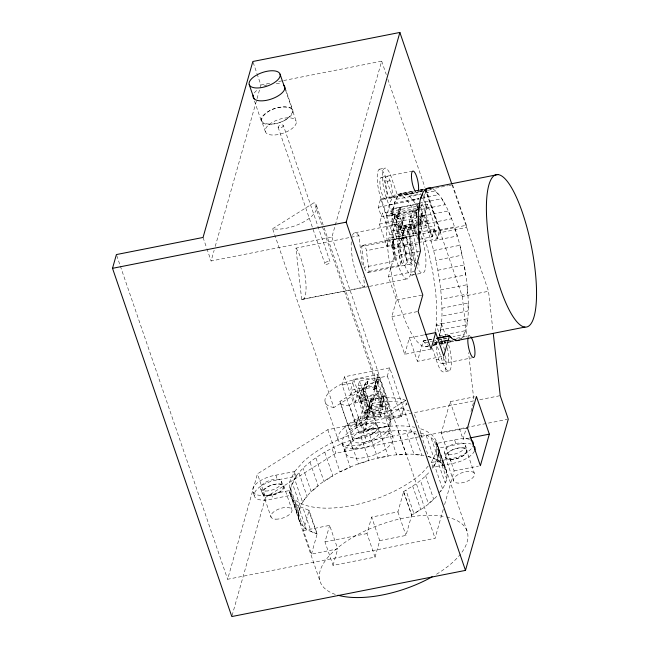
<?xml version="1.0" encoding="UTF-8"?>
<svg xmlns="http://www.w3.org/2000/svg" width="649" height="649" viewBox="0 0 649 649"><rect width="100%" height="100%" fill="white"/><g stroke="black" fill="none" stroke-linecap="round" stroke-linejoin="round"><path stroke-width="0.49" stroke-dasharray="3.25 2.43" d="M435.025 331.688L436.144 325.814L436.712 310.327A77.669 20.427 78.8 0 0 419.327 223.256M392.418 215.371L394.697 202.472L397.869 196.428L392.321 180.308A19.421 5.103 78.8 0 0 383.161 170.371A19.421 5.103 78.8 0 0 386.569 198.351L392.418 215.371L387.169 216.409L381.32 199.381A19.421 5.103 78.8 0 1 377.913 171.409A19.421 5.103 78.8 0 1 387.064 181.339L392.621 197.458L397.869 196.428M439.154 336.515L441.434 323.616L436.185 324.654L440.671 337.756M352.796 439.892L339.938 401.455L356.763 390.893L358.418 390.674A13.872 6.141 -18.9 0 1 366.279 393.732L379.178 431.382A13.872 6.141 -18.9 0 1 360.657 442.951A13.872 6.141 -18.9 0 1 358.126 432.583A13.872 6.141 -18.9 0 1 379.178 431.382M366.434 419.124L349.608 429.695L349.649 428.786A13.872 6.141 -18.9 0 1 364.762 419.343L366.434 419.124L356.763 390.893M366.247 394.519L349.422 405.09L359.1 433.321L360.763 433.11A13.872 6.141 -18.9 0 0 375.885 423.659L366.279 393.732M405.722 225.008A55.481 14.586 78.8 0 1 414.841 266.333L406.379 259.381L405.341 252.364L401.853 238.84L405.722 225.008L409.917 224.181A55.481 14.586 78.8 0 1 417.851 256.736M418.621 262.026A55.481 14.586 78.8 0 1 419.043 265.506L410.582 258.553L409.535 251.528L406.055 238.005L409.917 224.181M283.67 80.525L381.677 61.168L331.89 237.128L211.112 260.987L214.138 250.295M215.233 246.409L256.777 99.605M257.053 98.632L260.898 85.019L257.353 74.667M286.59 119.01L286.16 119.286M443.235 509.416L435.057 538.305L227.637 579.273L257.458 473.884L327.81 429.695L473.965 400.831L468.57 352.658M232.082 615.585L265.522 497.41L257.458 473.884M417.615 209.538L381.458 216.677L378.237 207.266L380.565 199.016L414.768 192.266M416.528 227.84L401.358 230.833L402.972 235.546L400.871 242.969L386.772 245.752L379.357 224.1L382.472 213.107L419.603 205.774M342.185 385.019L352.683 382.942L366.726 423.927L356.228 426.004L342.185 385.019L344.522 376.769L389.684 367.845L411.782 432.364L418.216 434.83M400.871 242.969L390.779 213.472L392.101 208.8L420.106 203.267M303.391 530.566L329.651 525.382L337.707 548.908L311.455 554.092L303.391 530.566L309.111 510.357L299.27 506.431A77.669 34.397 -18.9 0 1 319.551 455.314A77.669 34.397 -18.9 0 1 415.944 431.918M403.013 235.96L398.819 223.727L400.449 217.95L404.643 230.184L403.013 235.96L396.442 237.258L392.256 225.025L394.9 215.671L418.532 211.006M386.772 245.752L389.887 234.76L382.472 213.107M396.774 217.107L399.492 207.477L400.279 207.323L400.928 209.205L398.202 218.835L397.415 218.989L396.774 217.107L397.561 216.944L400.279 207.323M379.357 224.1L393.456 221.317L395.557 213.894L397.172 218.599L395.533 224.376L399.727 236.609L401.358 230.833M397.415 218.989L400.141 209.359L399.492 207.477M354.914 403.005L357.015 395.582L362.272 394.543L360.633 400.311L374.286 397.618L375.925 391.842L381.174 390.803L379.073 398.226L354.914 403.005L350.582 390.365L353.697 379.365L377.856 374.595L391.655 414.881L388.54 425.874L364.381 430.652L367.496 419.652L353.697 379.365M417.502 242.718L392.101 247.74L394.43 239.489L380.565 199.016M392.101 208.8L398.226 226.679L396.904 231.352L426.839 225.438L428.162 220.765L422.037 202.886L420.714 207.558L426.839 225.438M395.979 238.905L399.094 227.913L394.9 215.671M399.995 226.517L402.721 216.896L403.508 216.734L404.149 218.616L401.431 228.245L400.644 228.399L399.995 226.517L400.782 226.363L403.508 216.734M400.644 228.399L403.362 218.778L402.721 216.896M431.033 349.097L404.708 354.297L391.809 316.655L396.474 300.154L388.418 276.628L394.178 256.25L393.27 250.125A77.669 20.419 78.8 0 1 417.883 207.858M358.151 385.822L359.481 381.15L379.43 377.207L388.621 404.027L387.299 408.708L367.342 412.642L358.151 385.822L378.107 381.88M311.455 554.092L317.166 533.892L309.111 510.357M359.157 399.021L362.272 388.021L369.524 409.203L366.417 420.195M413.51 233.883L409.324 221.65L410.955 215.874L415.149 228.115L413.51 233.883L420.073 232.585L419.432 230.703M392.101 247.74L388.873 238.329L434.611 229.292L432.51 236.723L417.94 239.595L410.525 217.942L412.626 210.519L414.232 215.225L412.602 221.001L416.796 233.234M363.051 391.177L365.776 381.555L367.878 381.141L365.395 391.469L363.294 391.882L363.051 391.177L365.152 390.763L367.878 381.141M363.294 391.882L365.776 381.555M361.639 403.256L363.278 397.48L376.931 394.787L375.292 400.555L361.639 403.256L359.627 397.375L373.28 394.673L375.925 385.328L350.582 390.365M417.834 207.493L416.204 213.27L416.845 215.152L416.058 215.306L415.417 213.424L418.134 203.802M356.228 426.004L358.564 417.753L344.935 426.312L352.991 449.846L366.62 441.288L411.782 432.364M416.058 215.306L417.688 209.53M403.629 491.691L411.693 515.217L403.629 491.691L397.91 511.891L371.658 517.083L379.722 540.609L375.049 557.11L333.042 565.401L324.979 541.874L329.651 525.382M416.853 223.175L415.887 220.352L416.942 216.612M389.684 367.845L387.348 376.096L376.842 378.172L390.885 419.157L388.783 426.58L364.624 431.358L360.154 418.297L362.256 410.874L367.504 409.835L362.272 394.543M432.51 236.723L425.095 215.07L427.196 207.648L423.975 198.229L426.085 190.774M375.925 385.328L383.178 406.501L380.533 415.855L366.88 418.548L364.868 412.667L366.498 406.891L380.152 404.197M419.457 219.946L421.363 213.213L422.15 213.059L422.791 214.941L420.073 224.562L419.286 224.716L422.004 215.095L421.363 213.213M422.15 213.059L419.424 222.68L420.073 224.562M365.874 415.611L367.504 409.835M373.8 389.806L376.282 379.478L378.383 379.065L378.618 379.77L376.517 380.184L373.8 389.806L375.901 389.392L379.43 377.207M338.007 439.503A27.737 12.282 -18.9 0 1 368.267 417.185L366.977 413.421L370.871 399.67A55.481 24.573 -18.9 0 1 405.722 400.392L407.012 404.157L385.693 417.542A27.737 12.282 -18.9 0 1 374.14 440.241A27.737 12.282 -18.9 0 1 338.007 439.503L325.108 401.853M377.856 374.595L374.741 385.595L379.073 398.226M367.342 412.642L371.496 398.259L373.597 397.845L371.123 408.172L369.021 408.586L368.778 407.88M369.021 408.586L371.496 398.259M427.423 204.224L424.308 215.225L431.723 236.877L434.838 225.876L427.423 204.224L420.576 205.579M375.901 389.392L378.383 379.065M419.514 234.029L420.041 232.172L418.751 228.407M419.611 234.24L422.718 223.24L419.497 213.829M373.597 397.845L371.123 408.172M370.871 399.67L372.161 403.435L368.267 417.185L374.927 416.309L380.874 416.431L385.693 417.542M364.624 431.358L366.726 423.927M333.042 565.401L337.707 548.908M382.001 396.182L379.519 406.517L381.62 406.104L384.346 396.474L384.103 395.768L382.001 396.182L382.245 396.888L378.521 409.973L380.533 415.855M384.103 395.768L381.62 406.104M379.527 412.91L381.158 407.134L375.925 391.842M388.783 426.58L384.313 413.527L386.415 406.096L381.158 407.134M404.708 354.297L409.373 337.805L424 334.916M418.483 242.523L437.84 238.702L440.168 230.452L426.304 189.987M375.049 557.11L366.993 533.575L371.658 517.083M390.885 419.157L401.39 417.08L403.727 408.838L409.235 410.947M441.815 356.52L417.437 361.331L423.197 340.96L431.974 339.224M379.722 540.609L405.974 535.425L411.693 515.217M444.597 504.606L454.13 470.906L441.215 433.216L450.155 401.626L474.468 396.823M468.903 438.172L463.07 439.324L466.339 427.772M470.963 411.417L473.965 400.831M361.68 246.458L361.98 245.809A13.872 3.651 78.8 0 1 366.198 249.208L369.078 271.412L367.918 272.556L365.728 270.795L364.008 267.258L361.68 246.458L393.189 240.227L395.517 261.036L364.008 267.258M393.189 240.227L392.491 243.164A13.872 3.651 78.8 0 0 394.957 259.632L395.517 261.036M296.26 476.22L290.793 487.415L291.028 495.276L273.002 498.797A19.421 8.599 -18.9 0 1 254.254 493.824A19.421 8.599 -18.9 0 1 277.237 479.952L296.26 476.22L294.654 471.515L303.408 461.577A77.669 34.397 -18.9 0 1 414.8 427.293M369.078 271.412L400.587 265.19C402.494 258.359 400.49 250.928 398.259 244.381L366.75 250.603M298.856 510.941L300.592 507.145L292.529 483.619M291.028 495.276L289.413 490.571L271.387 494.092A19.421 8.599 -18.9 0 1 252.639 489.119A19.421 8.599 -18.9 0 1 275.622 475.246L294.654 471.515L289.186 482.694L289.454 492.007L320.087 581.415M448.735 345.025A19.421 5.103 78.8 0 1 450.26 369.662A19.421 5.103 78.8 0 1 441.539 358.678L435.982 342.558L437.345 339.971M461.658 338.478L461.95 338.048L457.074 339.005M428.21 466.071L422.588 472.456A77.669 34.397 -18.9 0 1 344.773 506.772A77.669 34.397 -18.9 0 1 289.454 492.007M474.524 450.909A19.421 8.599 -18.9 0 1 451.972 463.508L432.948 467.231L431.334 462.526L436.809 451.331L436.542 442.026A77.669 34.397 -18.9 0 0 418.654 428.21M432.948 467.231L438.424 456.036L438.197 448.175L456.223 444.662A19.421 8.599 -18.9 0 1 471.069 444.07M438.967 493.078L442.44 488.397L434.376 464.871M372.283 433.954L374.741 432.153M272.629 228.708L314.14 202.642L314.903 203.096A27.737 12.282 -18.9 0 1 306.036 220.522A27.737 12.282 -18.9 0 1 273.724 228.967L272.629 228.708L333.886 407.531L375.398 381.458L314.14 202.642M405.722 400.392L384.403 413.778L379.584 412.667L373.637 412.545L366.977 413.421M359.1 433.321L375.925 422.759M265.522 497.41L335.874 453.229L507.291 419.368M403.418 491.731L415.701 484.13A77.669 34.397 -18.9 0 0 430.019 471.255M411.482 515.257L423.765 507.656A77.669 34.397 -18.9 0 0 438.075 494.781M260.898 85.019L270.803 83.064M278.721 81.506L282.68 80.719M379.446 169.202L384.695 168.164M381.644 177.291L412.05 171.231M387.064 181.339L392.321 180.308M402.826 193.191L415.506 190.684M416.48 190.49L419.408 189.914M420.382 189.719L423.31 189.143M398.21 194.246L423.894 189.175M400.668 194.384L413.308 191.885M419.149 190.733L423.034 189.962M419.652 191.301L422.588 190.717M430.198 189.216L447.696 185.76M448.67 185.565L451.59 184.989M398.235 195.73L414.768 192.469M419.627 191.504L422.548 190.928M406.087 194.578L414.841 192.85M419.7 191.893L422.621 191.317M427.48 190.352L432.339 189.394L429.719 188.023M381.401 199.576L386.65 198.537M385.287 199.056A11.098 2.921 78.8 0 0 385.222 183.286A11.098 2.921 78.8 0 0 379.884 182.182A11.098 2.921 78.8 0 0 385.287 199.056L390.536 198.018M390.73 198.034A11.098 2.921 78.8 0 0 390.276 181.639A11.098 2.921 78.8 0 0 385.149 181.736A11.098 2.921 78.8 0 0 390.73 198.034L416.082 193.029M409.048 196.128L420.714 193.824M425.582 192.858L435.301 190.936L438.497 194.692L422.937 197.767M396.361 199.308L420.739 194.489M394.568 203.161L418.946 198.343M412.245 199.884L419.051 198.537M389.189 204.873L394.438 203.843M378.237 207.266L419.278 199.162M420.252 198.967L423.975 198.229M415.457 203.916L418.386 203.34M419.359 203.145L441.782 198.716L445.044 204.727L420.666 209.546M393.456 209.01L417.761 204.208M400.141 209.359L400.928 209.205M390.779 213.472L420.714 207.558M418.589 209.343L427.196 207.648M392.426 215.103L416.739 210.3M417.153 212.572L394.511 217.05L398.705 229.284L422.329 224.619L419.432 216.141M415.417 213.424L416.204 213.27M397.172 218.599L414.232 215.225M403.362 218.778L404.149 218.616M422.004 215.095L422.791 214.941M410.525 217.942L425.095 215.07M421.972 216.174L448.297 210.974L451.396 218.827L425.071 224.035M392.142 222.834L416.52 218.015M392.256 225.025L398.819 223.727M409.324 221.65L415.887 220.352M355.092 232.723L397.107 224.424M398.226 226.679L418.508 222.672M419.473 222.485L428.162 220.765M402.867 226.079L413.372 224.002M368.535 286.558L301.68 299.465L295.936 248.137L350.087 237.437M351.068 237.242L358.946 235.692L362.215 264.873M399.094 227.913L418.783 224.019M419.765 223.824L422.718 223.24M391.955 230.752L417.315 225.747M389.887 234.76L434.838 225.876M428.137 232.066L454.47 226.866L457.196 236.025L430.871 241.233M362.848 245.306L404.854 237.007M392.523 239.838L417.81 234.841M394.43 239.489L466.428 225.268L466.663 227.418L440.411 232.602L440.168 230.452M401.853 238.84L406.055 238.005M403.783 245.314L407.986 244.486A27.737 7.293 78.8 0 0 393.529 230.89A27.737 7.293 78.8 0 0 403.573 276.425A27.737 7.293 78.8 0 0 409.535 251.528L405.341 252.364M393.189 249.046L417.502 244.243M394.178 256.25L420.511 251.049M433.548 250.514L459.8 245.33L460.117 246.409L461.974 255.171L435.722 260.363M406.379 259.381L410.582 258.553M367.918 272.556L409.925 264.257A13.872 3.651 78.8 0 0 409.316 243.708A13.872 3.651 78.8 0 0 402.932 243.935A13.872 3.651 78.8 0 0 409.925 264.257M388.418 276.628L414.743 271.428M411.928 275.127L422.434 273.059M437.815 270.252L464.149 265.052L465.617 274.908L439.284 280.108M301.68 299.465L364.689 287.02L363.562 276.953M369.524 286.363L407.174 278.924M440.671 289.933L466.996 284.733L467.661 293.932L441.328 299.14M396.474 300.154L422.807 294.954M425.257 188.372L462.283 296.455L488.543 291.271L493.029 331.412M391.809 316.655L418.134 311.455M441.896 308.226L468.156 303.034L467.97 310.936L441.709 316.12M441.425 323.883L467.686 318.691L466.663 324.784L440.403 329.968M439.284 335.825L465.544 330.641L463.751 334.486L453.059 336.604M423.172 341.049L431.926 339.322M437.499 339.678L448.191 337.561M424.811 342.85L431.642 341.504M432.615 341.309L447.242 338.421M442.886 340.985L448.727 339.833M456.507 338.291L469.146 335.793M440.152 341.552L442.772 341.033M434.23 342.907L435.982 342.558M440.996 338.689L441.953 341.496L447.202 340.457L446.244 337.65M433.621 343.24L439.47 342.088M440.444 341.893L451.169 339.776M435.625 343.248L437.572 342.859M438.546 342.672L446.35 341.131M447.323 340.936L452.199 339.971M433.191 344.595L438.067 343.629M439.04 343.443L445.863 342.088M449.765 341.317L452.694 340.741M425.144 346.801L428.105 346.217M433.045 345.244L438.489 344.1M438.975 344.075L446.293 342.558M447.266 342.372L453.789 341.147M432.98 345.406L437.856 344.441M441.758 343.67L448.581 342.323M449.554 342.128L453.456 341.358M432.364 348.335L436.282 359.716L441.539 358.678M442.253 363.691L471.701 357.899M366.02 382.261L368.121 381.847M436.282 359.716A19.421 5.103 78.8 0 0 443.908 371.861L449.157 370.822M373.556 389.1L375.657 388.686M371.739 398.965L373.84 398.551M382.245 396.888L384.346 396.474M388.621 404.027L368.664 407.97L359.481 381.15M369.524 409.203L383.178 406.501M364.868 412.667L378.521 409.973M360.154 418.297L384.313 413.527M367.496 419.652L391.655 414.881M479.798 399.679L500.217 395.639M366.482 423.221L355.985 425.298L358.321 417.047L403.483 408.132L401.147 416.374L390.641 418.451M441.215 433.216L467.475 428.032M431.334 462.526L450.365 458.794A19.421 8.599 -18.9 0 0 472.91 446.204M454.13 470.906L478.443 466.104M324.979 541.874L366.993 533.575M436.144 325.814L441.393 324.792M469.462 439.365A19.421 8.599 -18.9 0 0 454.608 439.957L436.582 443.47L446.212 470.257L446.293 473.129L438.237 449.603M349.422 405.09L347.767 405.301A13.872 6.141 -18.9 0 1 339.906 402.25M333.886 407.531L330.163 406.672A27.737 12.282 -18.9 0 1 335.663 387.234A27.737 12.282 -18.9 0 1 372.794 379.9L375.398 381.458M419.14 435.179L421.899 436.233L413.835 412.707M317.166 533.892L307.326 529.957A77.669 34.397 -18.9 0 1 327.607 478.84A77.669 34.397 -18.9 0 1 424.008 455.444M364.689 287.02L363.075 286.331A27.737 7.293 78.8 0 1 351.271 241.655M358.946 235.692L357.177 233.616A27.737 7.293 78.8 0 0 352.066 236.439M423.197 340.96L425.184 343.289A77.669 20.419 78.8 0 0 428.624 345.357M295.936 248.137L296.455 248.745A27.737 7.293 78.8 0 1 305.565 279.338A27.737 7.293 78.8 0 1 302.15 299.668M299.132 520.238L300.089 521.626L292.034 498.099M441.953 341.496L442.034 341.682A19.421 5.103 78.8 0 1 444.695 350.906M261.579 120.779L263.332 123.059C273.627 126.279 288.643 121.858 292.837 111.368L292.318 109.527L290.76 108.099C280.441 104.878 265.49 109.3 261.255 119.789L265.336 131.609M285.633 90.373L296.179 121.233A16.274 7.204 -18.9 0 1 274.9 134.976A16.274 7.204 -18.9 0 1 271.193 123.05A16.274 7.204 -18.9 0 1 296.179 121.233M452.564 184.795L466.428 225.268M452.093 184.868L488.543 291.271M381.677 61.168L386.269 74.554M387.907 79.34L424.933 187.415M434.611 229.292L437.84 238.702M426.409 207.802L423.18 198.391L425.517 190.141L439.381 230.606L437.045 238.856L433.824 229.454M441.434 323.616L445.92 336.717M397.561 216.944L398.202 218.835M400.782 226.363L401.431 228.245M465.341 445.141L466.956 449.846M450.155 401.626L463.07 439.324M466.477 450.284A11.098 4.916 -18.9 0 1 451.712 459.557A11.098 4.916 -18.9 0 1 449.603 451.29A11.098 4.916 -18.9 0 1 466.477 450.284L474.541 473.811A11.098 4.916 -18.9 0 1 459.768 483.091A11.098 4.916 -18.9 0 1 457.667 474.817A11.098 4.916 -18.9 0 1 474.541 473.811M454.608 439.957L456.223 444.662M409.373 337.805L417.437 361.331M450.122 458.819L451.736 463.524M444.443 452.588L446.058 457.294M445.384 457.139L453.44 480.666M436.542 442.026L467.166 531.434M436.964 443.957L445.019 467.491M434.554 441.555L442.618 465.082L440.922 462.656L439.3 461.772L431.236 438.237M438.383 454.616L446.439 478.143L446.488 479.57L445.06 482.669L437.004 459.143M436.258 452.548L437.872 457.253M426.223 435.52L434.286 459.054L430.993 457.269L428.624 456.791L420.568 433.264M413.794 431.901L421.858 455.428L414.094 454.47L406.039 430.936M425.598 475.579L433.654 499.105L428.381 503.665L420.325 480.138M387.348 376.096L401.39 417.08M285.13 87.85L292.861 110.435A16.647 7.374 -18.9 0 1 270.714 124.348A16.647 7.374 -18.9 0 1 267.558 111.944A16.647 7.374 -18.9 0 1 292.861 110.435M331.89 237.128L435.057 538.305M398.088 430.928L406.152 454.462L396.717 454.957L388.662 431.423M376.282 379.478L376.517 380.184M412.659 486.012L420.722 509.538L413.981 513.708L405.925 490.182M316.59 205.895L323.81 226.972M324.135 227.929L390.747 422.361M389.733 427.894A24.962 11.057 -18.9 0 1 356.504 448.767A24.962 11.057 -18.9 0 1 351.766 430.157A24.962 11.057 -18.9 0 1 389.733 427.894L392.953 437.312A24.962 11.057 -18.9 0 1 359.724 458.178A24.962 11.057 -18.9 0 1 354.987 439.568A24.962 11.057 -18.9 0 1 392.953 437.312M283.394 125.565A2.774 1.225 -18.9 0 1 279.703 127.885A2.774 1.225 -18.9 0 1 279.175 125.817A2.774 1.225 -18.9 0 1 283.394 125.565L330.122 261.969A2.774 1.225 -18.9 0 1 326.431 264.289A2.774 1.225 -18.9 0 1 325.903 262.22A2.774 1.225 -18.9 0 1 330.122 261.969M379.584 412.667L380.874 416.431M373.28 394.673L375.292 400.555M278.121 127.277L324.849 263.681M373.637 412.545L374.927 416.309M380.127 432.68L388.183 456.206L377.71 458.218L369.646 434.684M253.167 62.434L257.036 73.726M365.152 390.763L365.395 391.469M397.91 511.891L405.974 535.425M254.449 100.952L261.223 120.722M344.522 376.769L366.62 441.288M361.087 437.053L369.143 460.579L358.378 464.011L350.314 440.484M339.938 401.455L349.608 429.695M342.266 443.316L345.487 452.734M342.234 443.77L350.29 467.296L340.052 471.945L331.988 448.418M327.81 429.695L335.874 453.229M324.841 452.402L332.905 475.928L323.981 481.453L315.917 457.926M310.108 462.38L318.172 485.906L311.252 491.885L303.188 468.351M299.067 473.032L307.131 496.558L303.61 500.557L302.702 502.537L294.638 479.011M308.656 510.179L316.72 533.705L314.351 533.235L311.049 531.442L302.994 507.916M298.11 505.271L306.166 528.797L304.413 527.848L302.596 525.228L294.532 501.701M290.849 489.143L298.905 512.678M290.971 493.402L299.035 516.937M203.048 237.461L206.593 247.813M206.917 248.754L211.112 260.987M292.35 499.519L300.414 523.045M283.718 485.809L291.774 509.335M281.382 481.12L282.996 485.825M275.866 475.23L277.472 479.936M271.387 494.092L273.002 498.797M263.048 493.727L271.112 517.261M260.817 489.216L262.431 493.921M253.224 492.453L254.838 497.158M116.731 255.536L120.008 265.108M120.341 266.066L227.637 579.273M293.94 472.318L295.546 477.031M404.124 244.924L406.379 255.341M462.283 296.455L466.777 336.596M398.259 244.381L400.587 265.19M418.354 208.718A77.669 20.419 78.8 0 1 439.495 335.371M437.264 341.058A77.669 20.419 78.8 0 1 433.613 345.09M433.264 189.248A77.669 20.419 78.8 0 1 463.435 261.052A77.669 20.419 78.8 0 1 462.234 337.886M447.129 347.686A11.098 2.921 78.8 0 1 448.208 361.728A11.098 2.921 78.8 0 1 443.421 356.853M441.571 345.187A11.098 2.921 78.8 0 1 445.514 343.491M468.505 336.409A11.098 2.921 78.8 0 1 469.941 335.922M420.674 433.037A77.669 34.397 -18.9 0 1 432.485 468.172M427.748 456.296A77.669 34.397 -18.9 0 1 440.549 491.699M254.367 92.921A16.647 7.374 -18.9 0 1 257.904 89.497M263.908 86.114A16.647 7.374 -18.9 0 1 267.161 84.889M276.255 83.242A16.647 7.374 -18.9 0 1 281.771 84.021M405.828 251.544A13.872 3.651 78.8 0 1 402.875 264.078A13.872 3.651 78.8 0 1 397.829 241.314A13.872 3.651 78.8 0 1 405.049 248.023M428.616 345.974A77.669 20.427 78.8 0 1 402.088 312.713A77.669 20.427 78.8 0 1 386.642 230.728L387.21 215.233L389.449 203.51L393.205 196.355A77.669 20.427 78.8 0 1 417.104 217.942M419.408 231.101A24.962 6.563 78.8 0 1 425.882 264.849A24.962 6.563 78.8 0 1 417.234 267.672M415.376 263.559A24.962 6.563 78.8 0 1 409.876 233.064A24.962 6.563 78.8 0 1 416.788 226.485M445.571 355.887A19.421 5.103 78.8 0 1 443.908 371.861M443.397 357.064A11.098 2.921 78.8 0 1 438.74 359.497A11.098 2.921 78.8 0 1 437.523 342.072M413.502 274.259A24.962 6.563 78.8 0 1 400.741 250.733A24.962 6.563 78.8 0 1 404.749 226.882A24.962 6.563 78.8 0 1 415.433 262.756M372.161 403.435A55.481 24.573 -18.9 0 1 407.012 404.157M446.423 516.912A77.669 34.397 -18.9 0 1 461.163 553.256M460.612 553.97A77.669 34.397 -18.9 0 1 434.741 575.306M335.306 594.411A77.669 34.397 -18.9 0 1 343.84 543.14A77.669 34.397 -18.9 0 1 445.433 516.701M375.536 386.699L361.882 389.4L369.135 410.574L382.788 407.88L375.536 386.699M267.802 495.641A11.098 4.916 -18.9 0 0 283.994 487.066A11.098 4.916 -18.9 0 0 268.353 486.596A11.098 4.916 -18.9 0 0 267.802 495.641M275.857 519.168A11.098 4.916 -18.9 0 0 292.058 510.593A11.098 4.916 -18.9 0 0 276.417 510.13A11.098 4.916 -18.9 0 0 275.857 519.168M359.051 438.245A13.872 6.141 -18.9 0 0 377.564 426.669A13.872 6.141 -18.9 0 0 356.512 427.878A13.872 6.141 -18.9 0 0 359.051 438.245M267.323 495.747A11.098 4.916 -18.9 0 0 283.329 487.066A11.098 4.916 -18.9 0 0 267.485 486.807A11.098 4.916 -18.9 0 0 267.323 495.747M265.709 491.042A11.098 4.916 -18.9 0 0 281.715 482.353A11.098 4.916 -18.9 0 0 265.879 482.102A11.098 4.916 -18.9 0 0 265.709 491.042M448.84 454.714A11.098 4.916 -18.9 0 0 465.479 446.439A11.098 4.916 -18.9 0 0 450.365 445.433A11.098 4.916 -18.9 0 0 448.84 454.714M450.455 459.419A11.098 4.916 -18.9 0 0 467.085 451.144A11.098 4.916 -18.9 0 0 451.98 450.138A11.098 4.916 -18.9 0 0 450.455 459.419"/><path stroke-width="0.97" d="M418.686 209.919L419.708 203.818M418.475 217.634L418.289 225.552M420.901 197.953L422.686 194.108M493.256 333.416L500.217 395.639L508.281 419.173L465.487 570.39L231.807 616.55L112.512 268.321L116.398 254.57L203.048 237.461L252.842 61.493L399.873 32.45L451.761 183.91M465.487 570.39L346.193 222.161L399.873 32.45M424.973 334.722L435.698 332.604L431.033 349.097L418.134 311.455L422.807 294.954L414.743 271.428L420.511 251.049L419.595 244.924A77.669 20.419 78.8 0 1 430.741 188.169M436.85 338.259L449.53 335.76L443.762 356.131L435.698 332.604M489.33 434.132L480.382 465.722L467.475 428.032L476.415 396.442L489.33 434.132L469.876 437.978M424.487 190.546L426.928 189.2L424.981 189.581M457.018 340.441L454.097 339.2M426.507 188.721L497.986 174.54M112.512 268.321L346.193 222.161M436.785 338.364L449.433 335.866L451.136 337.65M455.768 340.757L524.919 327.096A77.669 20.427 78.8 0 0 523.021 214.34A77.669 20.427 78.8 0 0 486.417 211.022A77.669 20.427 78.8 0 0 524.919 327.096M449.53 335.76L451.517 338.088A77.669 20.419 78.8 0 0 459.103 340.263M280.06 74.173A16.274 7.204 -18.9 0 1 258.781 87.915A16.274 7.204 -18.9 0 1 255.073 75.998A16.274 7.204 -18.9 0 1 280.06 74.173L285.3 89.416M249.216 84.548L254.092 98.851M419.449 243.862L418.783 234.646M470.841 336.774A11.098 2.921 78.8 0 1 474.979 352.902A11.098 2.921 78.8 0 1 470.712 354.362A11.098 2.921 78.8 0 1 468.051 337.731M283.791 85.23A16.647 7.374 -18.9 0 1 270.803 99.216A16.647 7.374 -18.9 0 1 253.232 95.16M432.137 576.807A77.669 34.397 -18.9 0 1 337.967 595.23M470.841 439.957A19.421 8.599 -18.9 0 1 473.243 445.352M474.378 446.301A19.421 8.599 -18.9 0 1 474.849 450.057M411.466 176.536A11.098 2.921 78.8 0 0 417.056 192.842A11.098 2.921 78.8 0 0 416.593 176.439A11.098 2.921 78.8 0 0 411.466 176.536"/></g></svg>
